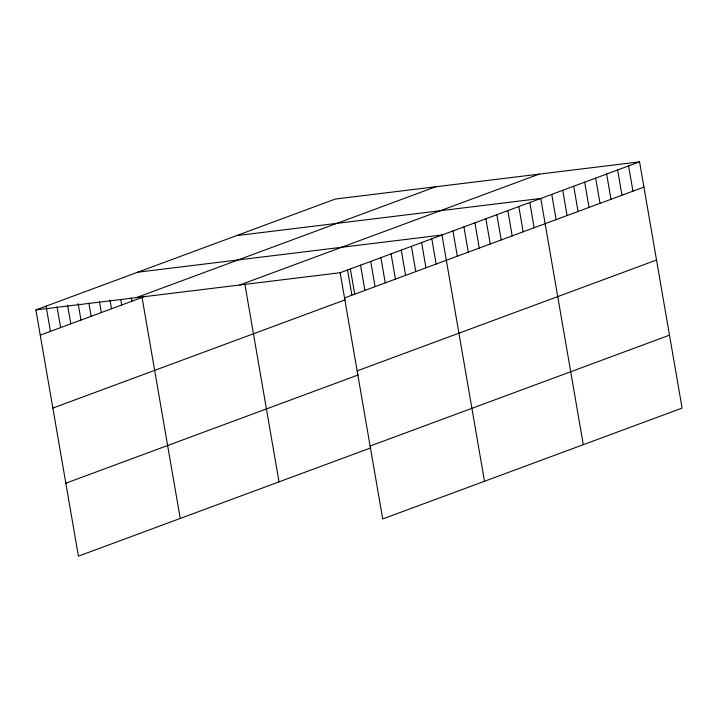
<?xml version="1.0" encoding="UTF-8"?>
<svg xmlns="http://www.w3.org/2000/svg" width="718" height="718" viewBox="0 0 718 718"><rect width="100%" height="100%" fill="white"/><g stroke="black" fill="none" stroke-linecap="round" stroke-linejoin="round"><path stroke-width="1.08" d="M370.838 447.861L78.433 556.145L35.9 309.907L335.288 199.048L639.567 161.855L682.1 408.093L382.712 518.952L340.179 272.723L639.567 161.855M136.312 297.638L435.7 186.77M40.262 335.144L145.045 296.346M239.767 284.992L539.155 174.124M344.532 297.961L643.929 187.093M52.854 408.075L345.259 299.792M357.133 370.883L656.521 260.024M65.832 483.214L358.237 374.931M370.111 446.031L669.499 335.162M236.491 235.63L540.771 198.446L583.303 444.675M137.694 272.212L441.974 235.028L484.497 481.266M35.9 309.907L340.179 272.723M628.591 165.921L632.953 191.159M617.615 169.987L621.967 195.224M606.638 174.052L610.991 199.29M595.653 178.118L600.015 203.356M584.676 182.184L589.038 207.412M573.7 186.249L578.062 211.478M562.724 190.315L567.085 215.544M551.747 194.381L556.109 219.609M529.794 202.503L534.147 227.741M518.818 206.569L523.171 231.806M507.832 210.634L512.194 235.872M496.856 214.7L501.218 239.938M485.88 218.766L490.241 244.003M474.903 222.831L479.265 248.069M463.927 226.897L468.28 252.135M452.95 230.963L457.303 256.2M431.787 238.798L436.149 264.036M421.61 242.567L425.971 267.805M411.432 246.337L415.794 271.575M401.254 250.106L405.607 275.344M391.077 253.876L395.43 279.114M380.89 257.645L385.252 282.883M370.712 261.415L375.074 286.653M360.535 265.184L364.897 290.422M350.357 268.954L354.719 294.192M347.476 269.582L351.865 294.999M245.053 285.172L279.024 481.868M142.056 297.449L180.227 518.45M131.304 297.925L131.87 301.219M120.75 299.505L121.692 304.988M109.998 299.98L111.514 308.758M99.443 301.56L101.337 312.527M88.879 303.131L91.159 316.297M78.136 303.606L80.972 320.066M67.573 305.186L70.795 323.836M57.018 306.757L60.617 327.605M46.078 306.137L50.44 331.375"/></g></svg>
